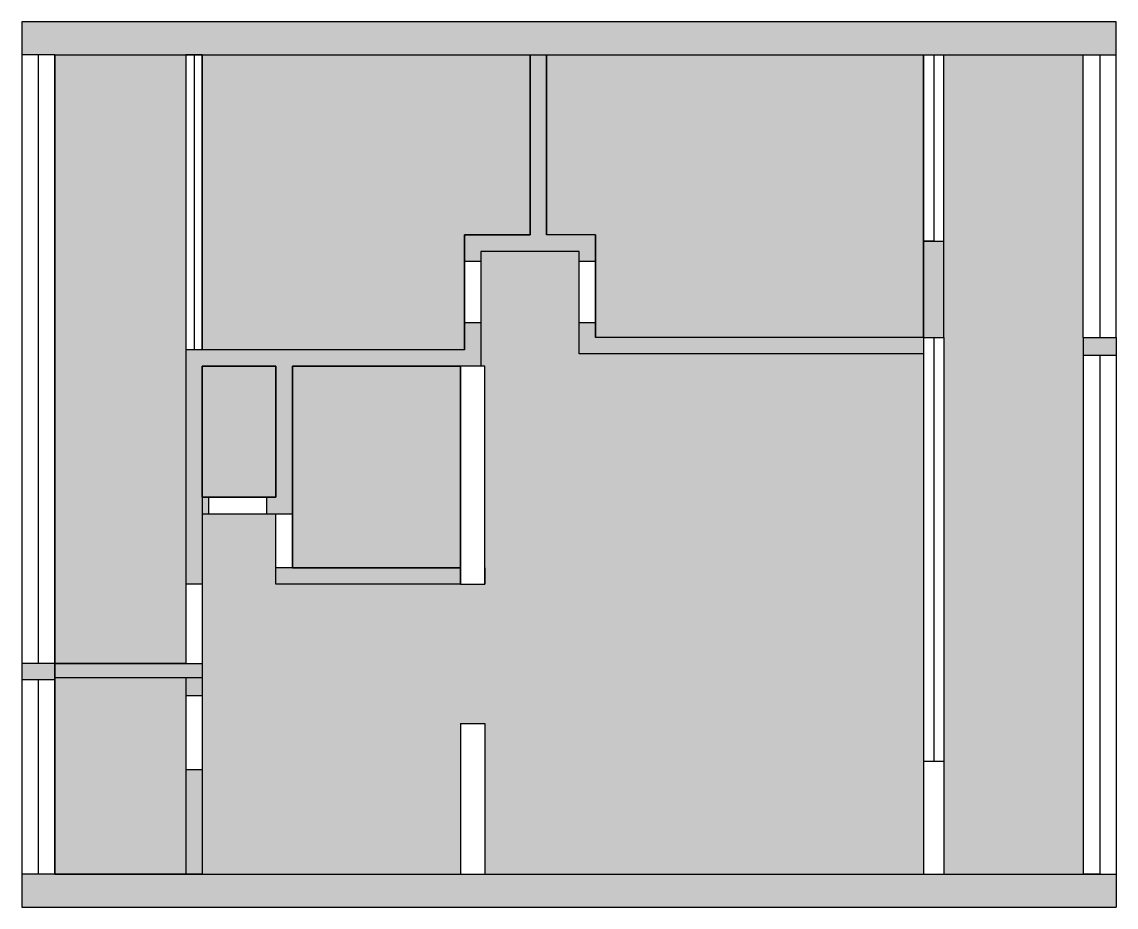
# Model space of a CAD drawing. Header units: millimetres. Extents: x -178199094 to 13669908, y -30538122 to 6091408.
# Drawn here: x 57330 to 70680, y 41739 to 52539 of the extents above; entities that cross this region are included whole.
import ezdxf

# ---------------------------------------------------------------- set-up
doc = ezdxf.new("R2010")
doc.units = ezdxf.units.MM
doc.layers.add('0_Rəng_Yaşıllıqlar', color=7, linetype='Continuous')

msp = doc.modelspace()

# ---------------------------------------------------------------- hatches: boundary and pattern name
at = {"true_color": 0x000000, "transparency": 33554610}
h = msp.add_hatch(color=18, dxfattribs=at)
h.dxf.hatch_style = 1
h.paths.add_polyline_path([(70679.57708, 42138.68205), (70279.57708, 42138.68205), (57729.57708, 42138.68205), (57329.57708, 42138.68205), (57329.57708, 41738.68205), (70679.57708, 41738.68205)])
h.paths.add_polyline_path([(59529.57708, 44711.05387), (57729.57708, 44711.05387), (57729.57708, 44538.68205), (59529.57708, 44538.68205)])
h.paths.add_polyline_path([(70679.57708, 52538.68205), (57329.57708, 52538.68205), (57329.57708, 52138.68205), (57729.57708, 52138.68205), (59329.57708, 52138.68205), (59529.57708, 52138.68205), (63529.57708, 52138.68205), (70279.57708, 52138.68205), (70679.57708, 52138.68205)])
h.paths.add_polyline_path([(68579.57708, 49863.80493), (68329.57708, 49863.80493), (68329.57708, 48688.68205), (68579.57708, 48688.68205)])
h.paths.add_polyline_path([(68329.57708, 48688.68205), (64329.57708, 48688.68205), (64329.57708, 48869.06525), (64129.57708, 48869.06525), (64129.57708, 48488.68205), (68329.57708, 48488.68205)])
h.paths.add_polyline_path([(62929.57708, 48869.06525), (62729.57708, 48869.06525), (62729.57708, 48538.68205), (59529.57708, 48538.68205), (59329.57708, 48538.68205), (59329.57708, 45678.68205), (59529.57708, 45678.68205), (59529.57708, 46538.68205), (59529.57708, 48338.68205), (60429.57708, 48338.68205), (60429.57708, 46738.68205), (60314.86899, 46738.68205), (60314.86899, 46538.68205), (60429.57708, 46538.68205), (60629.57708, 46538.68205), (60629.57708, 48338.68205), (62679.57708, 48338.68205), (62929.57708, 48338.68205)])
h.paths.add_polyline_path([(64329.57708, 49938.68205), (63729.57708, 49938.68205), (63729.57708, 52138.68205), (63529.57708, 52138.68205), (63529.57708, 49938.68205), (62729.57708, 49938.68205), (62729.57708, 49621.05411), (62929.57708, 49621.05411), (62929.57708, 49738.68205), (64129.57708, 49738.68205), (64129.57708, 49621.05411), (64329.57708, 49621.05411), (64329.57708, 49769.06525)])
h.paths.add_polyline_path([(62679.57708, 45878.68205), (60629.57708, 45878.68205), (60429.57708, 45878.68205), (60429.57708, 45678.68205), (62679.57708, 45678.68205)], flags=17)
h.paths.add_polyline_path([(59605.73064, 46738.68205), (59529.57708, 46738.68205), (59529.57708, 46538.68205), (59605.73064, 46538.68205)], flags=17)
h.paths.add_polyline_path([(57729.57708, 44711.05387), (57329.57708, 44711.05387), (57329.57708, 44511.05387), (57729.57708, 44511.05387), (57729.57708, 44538.68205)])
at = {"true_color": 0x939598, "transparency": 33554658}
h = msp.add_hatch(color=252, dxfattribs=at)
h.dxf.hatch_style = 1
h.paths.add_polyline_path([(59329.57708, 52138.68205), (57729.57708, 52138.68205), (57729.57708, 44711.05387), (59329.57708, 44711.05387)])
at = {"true_color": 0x58ba48, "transparency": 33554658}
h = msp.add_hatch(color=85, dxfattribs=at)
h.dxf.hatch_style = 1
h.paths.add_polyline_path([(59529.57708, 48538.68205), (62729.57708, 48538.68205), (62729.57708, 49938.68205), (63529.57708, 49938.68205), (63529.57708, 52138.68205), (59529.57708, 52138.68205)])
at = {"true_color": 0x139b48, "transparency": 33554658}
h = msp.add_hatch(color=114, dxfattribs=at)
h.dxf.hatch_style = 1
h.paths.add_polyline_path([(68329.57708, 52138.68205), (63729.57708, 52138.68205), (63729.57708, 49938.68205), (64329.57708, 49938.68205), (64329.57708, 48688.68205), (68329.57708, 48688.68205)])
at = {"true_color": 0xc7c8ca, "transparency": 33554658}
h = msp.add_hatch(color=9, dxfattribs=at)
h.dxf.hatch_style = 1
h.paths.add_polyline_path([(68579.57708, 42138.68205), (70279.57708, 42138.68205), (70279.57708, 48688.68205), (70279.57708, 52138.68205), (68579.57708, 52138.68205), (68579.57708, 48688.68205)])
at = {"true_color": 0xfecc66, "transparency": 33554658}
h = msp.add_hatch(color=31, dxfattribs=at)
h.dxf.hatch_style = 1
h.paths.add_polyline_path([(68329.57708, 48488.68205), (64129.57708, 48488.68205), (64129.57708, 49738.68205), (62929.57708, 49738.68205), (62929.57708, 48338.68205), (62979.57708, 48338.68205), (62979.57708, 45678.68205), (62679.57708, 45678.68205), (60429.57708, 45678.68205), (60429.57708, 46538.68205), (59529.57708, 46538.68205), (59529.57708, 45678.68205), (59529.57708, 44711.05387), (59529.57708, 44538.68205), (59529.57708, 42138.68205), (62679.57708, 42138.68205), (62679.57708, 43978.68205), (62979.57708, 43978.68205), (62979.57708, 42138.68205), (68329.57708, 42138.68205)])
at = {"true_color": 0x000000, "transparency": 33554610}
h = msp.add_hatch(color=18, dxfattribs=at)
h.dxf.hatch_style = 1
h.paths.add_polyline_path([(70679.57708, 48688.68205), (70279.57708, 48688.68205), (70279.57708, 48469.08192), (70679.57708, 48469.08192)])
at = {"true_color": 0x7aafdf, "transparency": 33554658}
h = msp.add_hatch(color=143, dxfattribs=at)
h.dxf.hatch_style = 1
h.paths.add_polyline_path([(60429.57708, 48338.68205), (59529.57708, 48338.68205), (59529.57708, 46738.68205), (60429.57708, 46738.68205)])
at = {"true_color": 0x2776bb, "transparency": 33554658}
h = msp.add_hatch(color=152, dxfattribs=at)
h.dxf.hatch_style = 1
h.paths.add_polyline_path([(62679.57708, 48338.68205), (60629.57708, 48338.68205), (60629.57708, 45878.68205), (62679.57708, 45878.68205)])
at = {"true_color": 0xf4ee51, "transparency": 33554658}
h = msp.add_hatch(color=41, dxfattribs=at)
h.dxf.hatch_style = 1
h.paths.add_polyline_path([(59329.57708, 42138.68205), (59329.57708, 44538.68205), (57729.57708, 44538.68205), (57729.57708, 42138.68205)])
at = {"layer": '0_Rəng_Yaşıllıqlar', "transparency": 33554687}
h = msp.add_hatch(color=7, dxfattribs=at)
h.dxf.hatch_style = 1
h.paths.add_polyline_path([(59529.57708, 44538.68205), (59329.57708, 44538.68205), (59329.57708, 44314.80847), (59529.57708, 44314.80847)])
h.paths.add_polyline_path([(59529.57708, 43414.80847), (59329.57708, 43414.80847), (59329.57708, 42138.68205), (59529.57708, 42138.68205)])

# ---------------------------------------------------------------- linework, layer by layer
at = {"color": 18, "true_color": 0x000000}
for p, q in [((57729.57708, 52138.68205), (70279.57708, 52138.68205)), ((62729.57708, 49938.68205), (62729.57708, 48538.68205)), ((64329.57708, 49938.68205), (64329.57708, 48688.68205)), ((64129.57708, 49738.68205), (62929.57708, 49738.68205)), ((64329.57708, 48869.06525), (64329.57708, 49769.06525)), ((59529.57708, 48338.68205), (59529.57708, 46738.68205)), ((60429.57708, 46738.68205), (60429.57708, 48338.68205)), ((60629.57708, 46738.68205), (60629.57708, 48338.68205)), ((59529.57708, 46738.68205), (60429.57708, 46738.68205)), ((59529.57708, 46538.68205), (60429.57708, 46538.68205)), ((62679.57708, 45878.68205), (62679.57708, 45678.68205)), ((62979.57708, 45878.68205), (62979.57708, 45678.68205)), ((59529.57708, 45678.68205), (59329.57708, 45678.68205)), ((59529.57708, 45678.68205), (59529.57708, 44711.05387)), ((62679.57708, 45678.68205), (62979.57708, 45678.68205)), ((62679.57708, 43978.68205), (62679.57708, 42138.68205)), ((62679.57708, 43978.68205), (62979.57708, 43978.68205)), ((62979.57708, 43978.68205), (62979.57708, 42138.68205)), ((57729.57708, 42138.68205), (70279.57708, 42138.68205))]:
    msp.add_line(p, q, dxfattribs=at)
at = {"color": 152, "true_color": 0x2776bb}
for p, q in [((57729.57708, 44711.05387), (57329.57708, 44711.05387)), ((57729.57708, 44511.05387), (57329.57708, 44511.05387)), ((57729.57708, 42138.68205), (57329.57708, 42138.68205))]:
    msp.add_line(p, q, dxfattribs=at)
for p, q in [((59329.57708, 44538.68205), (59329.57708, 42138.68205)), ((59529.57708, 44314.80847), (59329.57708, 44314.80847)), ((59529.57708, 43414.80847), (59329.57708, 43414.80847))]:
    msp.add_line(p, q)
at = {"color": 18, "true_color": 0x000000}
for points in [[(70679.57708, 52538.68205), (57329.57708, 52538.68205), (57329.57708, 41738.68205), (70679.57708, 41738.68205)], [(70679.57708, 48688.68205), (70679.57708, 52538.68205)], [(57729.57708, 52138.68205), (57729.57708, 42138.68205)], [(59329.57708, 52138.68205), (59329.57708, 45678.68205)], [(59529.57708, 52138.68205), (59329.57708, 52138.68205)], [(59529.57708, 52138.68205), (59529.57708, 48538.68205)], [(59529.57708, 52138.68205), (62729.57708, 52138.68205)], [(59529.57708, 52138.68205), (63529.57708, 52138.68205)], [(59529.57708, 52138.68205), (63529.57708, 52138.68205), (63529.57708, 49938.68205), (62729.57708, 49938.68205), (62729.57708, 48538.68205), (59529.57708, 48538.68205), (59529.57708, 52138.68205)], [(62729.57708, 48538.68205), (62729.57708, 49938.68205), (63529.57708, 49938.68205), (63529.57708, 52138.68205)], [(63529.57708, 52138.68205), (63729.57708, 52138.68205), (63729.57708, 49938.68205)], [(63729.57708, 52138.68205), (68329.57708, 52138.68205), (68329.57708, 48688.68205), (64329.57708, 48688.68205), (64329.57708, 49938.68205), (63729.57708, 49938.68205)], [(63729.57708, 52138.68205), (68329.57708, 52138.68205), (68329.57708, 48688.68205), (64329.57708, 48688.68205), (64329.57708, 49938.68205), (63729.57708, 49938.68205), (63729.57708, 52138.68205)], [(68329.57708, 48688.68205), (68329.57708, 52138.68205)], [(68329.57708, 52138.68205), (68579.57708, 52138.68205)], [(68579.57708, 48688.68205), (68579.57708, 52138.68205)], [(70279.57708, 48688.68205), (70279.57708, 52138.68205)], [(70279.57708, 52138.68205), (70679.57708, 52138.68205)], [(62929.57708, 49738.68205), (62929.57708, 48338.68205), (60629.57708, 48338.68205)], [(68329.57708, 48488.68205), (64129.57708, 48488.68205), (64129.57708, 49738.68205)], [(62729.57708, 49621.05411), (62929.57708, 49621.05411)], [(64129.57708, 49621.05411), (64329.57708, 49621.05411)], [(62929.57708, 48869.06525), (62729.57708, 48869.06525)], [(64329.57708, 48869.06525), (64129.57708, 48869.06525)], [(68329.57708, 48688.68205), (64329.57708, 48688.68205)], [(68329.57708, 48688.68205), (68329.57708, 42138.68205)], [(68579.57708, 48688.68205), (68579.57708, 42138.68205)], [(70279.57708, 48688.68205), (70279.57708, 42138.68205)], [(70279.57708, 48688.68205), (70679.57708, 48688.68205), (70679.57708, 48469.08192), (70279.57708, 48469.08192)], [(70679.57708, 48688.68205), (70679.57708, 41738.68205)], [(62729.57708, 48538.68205), (59529.57708, 48538.68205)], [(59529.57708, 48338.68205), (59529.57708, 45678.68205)], [(60429.57708, 48338.68205), (59529.57708, 48338.68205)], [(59529.57708, 48338.68205), (60429.57708, 48338.68205), (60429.57708, 46738.68205), (59529.57708, 46738.68205), (59529.57708, 48338.68205)], [(60629.57708, 48338.68205), (60629.57708, 45878.68205), (62679.57708, 45878.68205)], [(60629.57708, 48338.68205), (62679.57708, 48338.68205), (62679.57708, 45878.68205), (60629.57708, 45878.68205), (60629.57708, 48338.68205)], [(62679.57708, 45678.68205), (62679.57708, 48338.68205)], [(62979.57708, 48338.68205), (62929.57708, 48338.68205)], [(62979.57708, 45678.68205), (62979.57708, 48338.68205)], [(59605.73064, 46738.68205), (59605.73064, 46538.68205)], [(60314.86899, 46738.68205), (60314.86899, 46538.68205)], [(59529.57708, 46538.68205), (59529.57708, 45678.68205)], [(60429.57708, 45678.68205), (60429.57708, 46538.68205)], [(60429.57708, 46538.68205), (60629.57708, 46538.68205)], [(62679.57708, 45878.68205), (62679.57708, 45678.68205), (60429.57708, 45678.68205)], [(60629.57708, 45878.68205), (60429.57708, 45878.68205)], [(57729.57708, 44511.05387), (57729.57708, 44711.05387), (59529.57708, 44711.05387)], [(59529.57708, 44711.05387), (59529.57708, 44538.68205)], [(57729.57708, 42138.68205), (57729.57708, 44538.68205), (59529.57708, 44538.68205)]]:
    msp.add_lwpolyline(points, dxfattribs=at)
at = {"color": 152, "true_color": 0x2776bb}
for points in [[(57729.57708, 52138.68205), (57329.57708, 52138.68205)], [(57529.57708, 52138.68205), (57529.57708, 44711.05387)], [(59429.57708, 52138.68205), (59429.57708, 48538.68205)], [(68454.57708, 52138.68205), (68454.57708, 49863.80493), (68329.57708, 49863.80493), (68579.57708, 49863.80493)], [(70479.57708, 52138.68205), (70479.57708, 48688.68205)], [(68329.57708, 48688.68205), (68579.57708, 48688.68205)], [(68454.57708, 48688.68205), (68454.57708, 43519.79328)], [(59529.57708, 48538.68205), (59329.57708, 48538.68205)], [(70479.57708, 48469.08192), (70479.57708, 42138.68205), (70279.57708, 42138.68205), (70679.57708, 42138.68205)], [(57529.57708, 44511.05387), (57529.57708, 42138.68205)], [(68329.57708, 43519.79328), (68579.57708, 43519.79328)]]:
    msp.add_lwpolyline(points, dxfattribs=at)
at = {"color": 18, "true_color": 0x000000}
for points in [[(57729.57708, 52138.68205), (59329.57708, 52138.68205), (59329.57708, 44711.05387), (57729.57708, 44711.05387)], [(57729.57708, 44538.68205), (59529.57708, 44538.68205), (59529.57708, 42138.68205), (57729.57708, 42138.68205)]]:
    msp.add_lwpolyline(points, close=True, dxfattribs=at)

doc.saveas('drawing.dxf')
